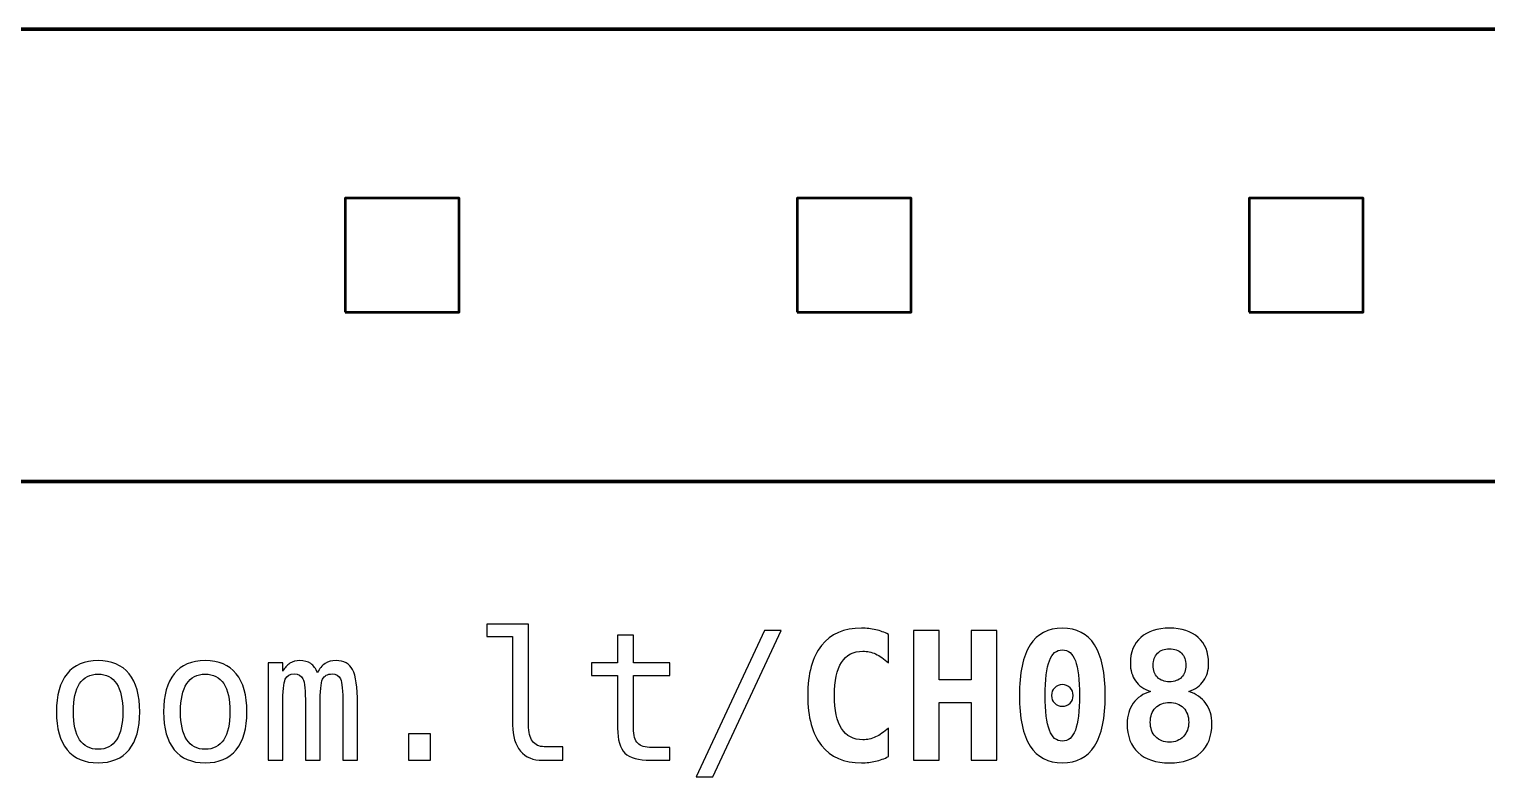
# Model space of a CAD drawing. Header units: centimetres. Extents: x -11.52 to -9.48, y -15.14 to -14.13.
# Drawn here: x -10.837 to -10.017, y -15.143 to -14.723 of the extents above; entities that cross this region are included whole.
import ezdxf

# ---------------------------------------------------------------- set-up
doc = ezdxf.new("R2010")
doc.units = ezdxf.units.CM
doc.header["$MEASUREMENT"] = 0
doc.layers.add('Layer 1', color=7, linetype='Continuous')

msp = doc.modelspace()

# ---------------------------------------------------------------- linework, layer by layer
at = {"layer": 'Layer 1', "color": 7, "lineweight": 100}
msp.add_lwpolyline([(-11.516, -14.977), (-9.484, -14.977), (-9.484, -14.723), (-11.516, -14.723), (-11.516, -14.977)], close=True, dxfattribs=at)
at = {"layer": 'Layer 1', "color": 7, "lineweight": 50}
for points in [[(-10.659, -14.882), (-10.595, -14.882), (-10.595, -14.818), (-10.659, -14.818), (-10.659, -14.882)], [(-10.405, -14.882), (-10.341, -14.882), (-10.341, -14.818), (-10.405, -14.818), (-10.405, -14.882)], [(-10.151, -14.882), (-10.087, -14.882), (-10.087, -14.818), (-10.151, -14.818), (-10.151, -14.882)]]:
    msp.add_lwpolyline(points, close=True, dxfattribs=at)
at = {"layer": 'Layer 1', "color": 250}
for points, knots in [([(-10.55592, -15.1138), (-10.55592, -15.11784), (-10.55518, -15.12087), (-10.5537, -15.12292), (-10.5537, -15.12292), (-10.55222, -15.12497), (-10.55003, -15.126), (-10.54713, -15.126), (-10.54713, -15.126), (-10.54713, -15.126), (-10.53663, -15.126), (-10.53663, -15.126), (-10.53663, -15.126), (-10.53663, -15.126), (-10.53663, -15.13362), (-10.53663, -15.13362), (-10.53663, -15.13362), (-10.53663, -15.13362), (-10.548, -15.13362), (-10.548, -15.13362), (-10.548, -15.13362), (-10.55338, -15.13362), (-10.55753, -15.13189), (-10.56048, -15.12844), (-10.56048, -15.12844), (-10.56343, -15.12499), (-10.5649, -15.1201), (-10.5649, -15.1138), (-10.5649, -15.1138), (-10.5649, -15.1138), (-10.5649, -15.06413), (-10.5649, -15.06413), (-10.5649, -15.06413), (-10.5649, -15.06413), (-10.5793, -15.06413), (-10.5793, -15.06413), (-10.5793, -15.06413), (-10.5793, -15.06413), (-10.5793, -15.0571), (-10.5793, -15.0571), (-10.5793, -15.0571), (-10.5793, -15.0571), (-10.55592, -15.0571), (-10.55592, -15.0571), (-10.55592, -15.0571), (-10.55592, -15.0571), (-10.55592, -15.1138), (-10.55592, -15.1138)], [0, 0, 0, 0, 0.083333, 0.083333, 0.083333, 0.083333, 0.166667, 0.166667, 0.166667, 0.166667, 0.25, 0.25, 0.25, 0.25, 0.333333, 0.333333, 0.333333, 0.333333, 0.416667, 0.416667, 0.416667, 0.416667, 0.5, 0.5, 0.5, 0.5, 0.583333, 0.583333, 0.583333, 0.583333, 0.666667, 0.666667, 0.666667, 0.666667, 0.75, 0.75, 0.75, 0.75, 0.833333, 0.833333, 0.833333, 0.833333, 0.916667, 0.916667, 0.916667, 0.916667, 1, 1, 1, 1]), ([(-10.49692, -15.0634), (-10.49692, -15.0634), (-10.49692, -15.07893), (-10.49692, -15.07893), (-10.49692, -15.07893), (-10.49692, -15.07893), (-10.4765, -15.07893), (-10.4765, -15.07893), (-10.4765, -15.07893), (-10.4765, -15.07893), (-10.4765, -15.08592), (-10.4765, -15.08592), (-10.4765, -15.08592), (-10.4765, -15.08592), (-10.49692, -15.08592), (-10.49692, -15.08592), (-10.49692, -15.08592), (-10.49692, -15.08592), (-10.49692, -15.1156), (-10.49692, -15.1156), (-10.49692, -15.1156), (-10.49692, -15.11964), (-10.49616, -15.12245), (-10.49462, -15.12404), (-10.49462, -15.12404), (-10.49309, -15.12564), (-10.49042, -15.12644), (-10.48662, -15.12644), (-10.48662, -15.12644), (-10.48662, -15.12644), (-10.4765, -15.12644), (-10.4765, -15.12644), (-10.4765, -15.12644), (-10.4765, -15.12644), (-10.4765, -15.13362), (-10.4765, -15.13362), (-10.4765, -15.13362), (-10.4765, -15.13362), (-10.48749, -15.13362), (-10.48749, -15.13362), (-10.48749, -15.13362), (-10.49424, -15.13362), (-10.49899, -15.13227), (-10.50176, -15.12957), (-10.50176, -15.12957), (-10.50452, -15.12687), (-10.50591, -15.1222), (-10.50591, -15.1156), (-10.50591, -15.1156), (-10.50591, -15.1156), (-10.50591, -15.08592), (-10.50591, -15.08592), (-10.50591, -15.08592), (-10.50591, -15.08592), (-10.52051, -15.08592), (-10.52051, -15.08592), (-10.52051, -15.08592), (-10.52051, -15.08592), (-10.52051, -15.07893), (-10.52051, -15.07893), (-10.52051, -15.07893), (-10.52051, -15.07893), (-10.50591, -15.07893), (-10.50591, -15.07893), (-10.50591, -15.07893), (-10.50591, -15.07893), (-10.50591, -15.0634), (-10.50591, -15.0634), (-10.50591, -15.0634), (-10.50591, -15.0634), (-10.49692, -15.0634), (-10.49692, -15.0634)], [0, 0, 0, 0, 0.055556, 0.055556, 0.055556, 0.055556, 0.111111, 0.111111, 0.111111, 0.111111, 0.166667, 0.166667, 0.166667, 0.166667, 0.222222, 0.222222, 0.222222, 0.222222, 0.277778, 0.277778, 0.277778, 0.277778, 0.333333, 0.333333, 0.333333, 0.333333, 0.388889, 0.388889, 0.388889, 0.388889, 0.444444, 0.444444, 0.444444, 0.444444, 0.5, 0.5, 0.5, 0.5, 0.555556, 0.555556, 0.555556, 0.555556, 0.611111, 0.611111, 0.611111, 0.611111, 0.666667, 0.666667, 0.666667, 0.666667, 0.722222, 0.722222, 0.722222, 0.722222, 0.777778, 0.777778, 0.777778, 0.777778, 0.833333, 0.833333, 0.833333, 0.833333, 0.888889, 0.888889, 0.888889, 0.888889, 0.944444, 0.944444, 0.944444, 0.944444, 1, 1, 1, 1]), ([(-10.42328, -15.06071), (-10.42328, -15.06071), (-10.41399, -15.06071), (-10.41399, -15.06071), (-10.41399, -15.06071), (-10.41399, -15.06071), (-10.45238, -15.1429), (-10.45238, -15.1429), (-10.45238, -15.1429), (-10.45238, -15.1429), (-10.46172, -15.1429), (-10.46172, -15.1429), (-10.46172, -15.1429), (-10.46172, -15.1429), (-10.42328, -15.06071), (-10.42328, -15.06071)], [0, 0, 0, 0, 0.25, 0.25, 0.25, 0.25, 0.5, 0.5, 0.5, 0.5, 0.75, 0.75, 0.75, 0.75, 1, 1, 1, 1]), ([(-10.3537, -15.13152), (-10.35598, -15.13269), (-10.35837, -15.13357), (-10.36089, -15.13415), (-10.36089, -15.13415), (-10.36339, -15.13474), (-10.36602, -15.13504), (-10.36879, -15.13504), (-10.36879, -15.13504), (-10.37862, -15.13504), (-10.38614, -15.1318), (-10.39131, -15.12532), (-10.39131, -15.12532), (-10.39649, -15.11884), (-10.39907, -15.10948), (-10.39907, -15.09723), (-10.39907, -15.09723), (-10.39907, -15.08497), (-10.39649, -15.0756), (-10.39131, -15.06911), (-10.39131, -15.06911), (-10.38614, -15.06263), (-10.37862, -15.0594), (-10.36879, -15.0594), (-10.36879, -15.0594), (-10.36602, -15.0594), (-10.36337, -15.0597), (-10.36084, -15.06028), (-10.36084, -15.06028), (-10.35829, -15.06086), (-10.35592, -15.06175), (-10.3537, -15.06291), (-10.3537, -15.06291), (-10.3537, -15.06291), (-10.3537, -15.07893), (-10.3537, -15.07893), (-10.3537, -15.07893), (-10.35617, -15.07665), (-10.35859, -15.07498), (-10.3609, -15.07391), (-10.3609, -15.07391), (-10.36324, -15.07286), (-10.36564, -15.07233), (-10.36812, -15.07233), (-10.36812, -15.07233), (-10.37339, -15.07233), (-10.37737, -15.07443), (-10.38005, -15.07861), (-10.38005, -15.07861), (-10.38274, -15.0828), (-10.38409, -15.089), (-10.38409, -15.09723), (-10.38409, -15.09723), (-10.38409, -15.10545), (-10.38274, -15.11163), (-10.38005, -15.11582), (-10.38005, -15.11582), (-10.37737, -15.12), (-10.37339, -15.1221), (-10.36812, -15.1221), (-10.36812, -15.1221), (-10.36564, -15.1221), (-10.36324, -15.12157), (-10.3609, -15.12052), (-10.3609, -15.12052), (-10.35859, -15.11945), (-10.35617, -15.11779), (-10.3537, -15.1155), (-10.3537, -15.1155), (-10.3537, -15.1155), (-10.3537, -15.13152), (-10.3537, -15.13152)], [0, 0, 0, 0, 0.055556, 0.055556, 0.055556, 0.055556, 0.111111, 0.111111, 0.111111, 0.111111, 0.166667, 0.166667, 0.166667, 0.166667, 0.222222, 0.222222, 0.222222, 0.222222, 0.277778, 0.277778, 0.277778, 0.277778, 0.333333, 0.333333, 0.333333, 0.333333, 0.388889, 0.388889, 0.388889, 0.388889, 0.444444, 0.444444, 0.444444, 0.444444, 0.5, 0.5, 0.5, 0.5, 0.555556, 0.555556, 0.555556, 0.555556, 0.611111, 0.611111, 0.611111, 0.611111, 0.666667, 0.666667, 0.666667, 0.666667, 0.722222, 0.722222, 0.722222, 0.722222, 0.777778, 0.777778, 0.777778, 0.777778, 0.833333, 0.833333, 0.833333, 0.833333, 0.888889, 0.888889, 0.888889, 0.888889, 0.944444, 0.944444, 0.944444, 0.944444, 1, 1, 1, 1]), ([(-10.3396, -15.06071), (-10.3396, -15.06071), (-10.32519, -15.06071), (-10.32519, -15.06071), (-10.32519, -15.06071), (-10.32519, -15.06071), (-10.32519, -15.0885), (-10.32519, -15.0885), (-10.32519, -15.0885), (-10.32519, -15.0885), (-10.30716, -15.0885), (-10.30716, -15.0885), (-10.30716, -15.0885), (-10.30716, -15.0885), (-10.30716, -15.06071), (-10.30716, -15.06071), (-10.30716, -15.06071), (-10.30716, -15.06071), (-10.29276, -15.06071), (-10.29276, -15.06071), (-10.29276, -15.06071), (-10.29276, -15.06071), (-10.29276, -15.13362), (-10.29276, -15.13362), (-10.29276, -15.13362), (-10.29276, -15.13362), (-10.30716, -15.13362), (-10.30716, -15.13362), (-10.30716, -15.13362), (-10.30716, -15.13362), (-10.30716, -15.1012), (-10.30716, -15.1012), (-10.30716, -15.1012), (-10.30716, -15.1012), (-10.32519, -15.1012), (-10.32519, -15.1012), (-10.32519, -15.1012), (-10.32519, -15.1012), (-10.32519, -15.13362), (-10.32519, -15.13362), (-10.32519, -15.13362), (-10.32519, -15.13362), (-10.3396, -15.13362), (-10.3396, -15.13362), (-10.3396, -15.13362), (-10.3396, -15.13362), (-10.3396, -15.06071), (-10.3396, -15.06071)], [0, 0, 0, 0, 0.083333, 0.083333, 0.083333, 0.083333, 0.166667, 0.166667, 0.166667, 0.166667, 0.25, 0.25, 0.25, 0.25, 0.333333, 0.333333, 0.333333, 0.333333, 0.416667, 0.416667, 0.416667, 0.416667, 0.5, 0.5, 0.5, 0.5, 0.583333, 0.583333, 0.583333, 0.583333, 0.666667, 0.666667, 0.666667, 0.666667, 0.75, 0.75, 0.75, 0.75, 0.833333, 0.833333, 0.833333, 0.833333, 0.916667, 0.916667, 0.916667, 0.916667, 1, 1, 1, 1]), ([(-10.28007, -15.09723), (-10.28007, -15.08462), (-10.27807, -15.07515), (-10.27407, -15.06885), (-10.27407, -15.06885), (-10.27005, -15.06255), (-10.26403, -15.0594), (-10.25598, -15.0594), (-10.25598, -15.0594), (-10.24792, -15.0594), (-10.24188, -15.06253), (-10.23787, -15.06881), (-10.23787, -15.06881), (-10.23386, -15.0751), (-10.23186, -15.08458), (-10.23186, -15.09723), (-10.23186, -15.09723), (-10.23186, -15.10987), (-10.23386, -15.11934), (-10.23787, -15.12562), (-10.23787, -15.12562), (-10.24188, -15.1319), (-10.24792, -15.13504), (-10.25598, -15.13504), (-10.25598, -15.13504), (-10.26403, -15.13504), (-10.27005, -15.13189), (-10.27407, -15.12559), (-10.27407, -15.12559), (-10.27807, -15.11929), (-10.28007, -15.10983), (-10.28007, -15.09723)], [0, 0, 0, 0, 0.125, 0.125, 0.125, 0.125, 0.25, 0.25, 0.25, 0.25, 0.375, 0.375, 0.375, 0.375, 0.5, 0.5, 0.5, 0.5, 0.625, 0.625, 0.625, 0.625, 0.75, 0.75, 0.75, 0.75, 0.875, 0.875, 0.875, 0.875, 1, 1, 1, 1]), ([(-10.20647, -15.09498), (-10.21016, -15.09372), (-10.21296, -15.09172), (-10.21488, -15.089), (-10.21488, -15.089), (-10.21679, -15.08628), (-10.21776, -15.08296), (-10.21776, -15.07901), (-10.21776, -15.07901), (-10.21776, -15.07296), (-10.21579, -15.06818), (-10.21184, -15.06466), (-10.21184, -15.06466), (-10.20791, -15.06115), (-10.20256, -15.0594), (-10.19577, -15.0594), (-10.19577, -15.0594), (-10.18897, -15.0594), (-10.18361, -15.06115), (-10.17967, -15.06466), (-10.17967, -15.06466), (-10.17572, -15.06818), (-10.17375, -15.07296), (-10.17375, -15.07901), (-10.17375, -15.07901), (-10.17375, -15.08293), (-10.1747, -15.08623), (-10.17659, -15.08895), (-10.17659, -15.08895), (-10.17847, -15.09167), (-10.18122, -15.09368), (-10.18484, -15.09498), (-10.18484, -15.09498), (-10.18081, -15.09622), (-10.17766, -15.09843), (-10.17537, -15.10163), (-10.17537, -15.10163), (-10.17309, -15.10482), (-10.17195, -15.10865), (-10.17195, -15.1131), (-10.17195, -15.1131), (-10.17195, -15.1201), (-10.17402, -15.12552), (-10.17816, -15.12932), (-10.17816, -15.12932), (-10.18229, -15.13314), (-10.18817, -15.13504), (-10.19577, -15.13504), (-10.19577, -15.13504), (-10.20336, -15.13504), (-10.20923, -15.13314), (-10.21336, -15.12932), (-10.21336, -15.12932), (-10.21749, -15.12552), (-10.21956, -15.1201), (-10.21956, -15.1131), (-10.21956, -15.1131), (-10.21956, -15.10862), (-10.21841, -15.10477), (-10.21609, -15.10158), (-10.21609, -15.10158), (-10.21378, -15.09838), (-10.21058, -15.09618), (-10.20647, -15.09498)], [0, 0, 0, 0, 0.0625, 0.0625, 0.0625, 0.0625, 0.125, 0.125, 0.125, 0.125, 0.1875, 0.1875, 0.1875, 0.1875, 0.25, 0.25, 0.25, 0.25, 0.3125, 0.3125, 0.3125, 0.3125, 0.375, 0.375, 0.375, 0.375, 0.4375, 0.4375, 0.4375, 0.4375, 0.5, 0.5, 0.5, 0.5, 0.5625, 0.5625, 0.5625, 0.5625, 0.625, 0.625, 0.625, 0.625, 0.6875, 0.6875, 0.6875, 0.6875, 0.75, 0.75, 0.75, 0.75, 0.8125, 0.8125, 0.8125, 0.8125, 0.875, 0.875, 0.875, 0.875, 0.9375, 0.9375, 0.9375, 0.9375, 1, 1, 1, 1]), ([(-10.25598, -15.0716), (-10.25932, -15.0716), (-10.26173, -15.07363), (-10.26327, -15.0777), (-10.26327, -15.0777), (-10.2648, -15.08178), (-10.26557, -15.08828), (-10.26557, -15.09723), (-10.26557, -15.09723), (-10.26557, -15.10617), (-10.2648, -15.11265), (-10.26327, -15.11673), (-10.26327, -15.11673), (-10.26173, -15.1208), (-10.25932, -15.12284), (-10.25598, -15.12284), (-10.25598, -15.12284), (-10.25263, -15.12284), (-10.2502, -15.1208), (-10.24867, -15.11673), (-10.24867, -15.11673), (-10.24713, -15.11265), (-10.24637, -15.10617), (-10.24637, -15.09723), (-10.24637, -15.09723), (-10.24637, -15.08828), (-10.24713, -15.08178), (-10.24867, -15.0777), (-10.24867, -15.0777), (-10.2502, -15.07363), (-10.25263, -15.0716), (-10.25598, -15.0716)], [0, 0, 0, 0, 0.125, 0.125, 0.125, 0.125, 0.25, 0.25, 0.25, 0.25, 0.375, 0.375, 0.375, 0.375, 0.5, 0.5, 0.5, 0.5, 0.625, 0.625, 0.625, 0.625, 0.75, 0.75, 0.75, 0.75, 0.875, 0.875, 0.875, 0.875, 1, 1, 1, 1]), ([(-10.20496, -15.0802), (-10.20496, -15.08305), (-10.20414, -15.08533), (-10.20249, -15.087), (-10.20249, -15.087), (-10.20086, -15.08868), (-10.19861, -15.08952), (-10.19577, -15.08952), (-10.19577, -15.08952), (-10.19292, -15.08952), (-10.19066, -15.08868), (-10.18902, -15.087), (-10.18902, -15.087), (-10.18737, -15.08533), (-10.18656, -15.08305), (-10.18656, -15.0802), (-10.18656, -15.0802), (-10.18656, -15.07736), (-10.18737, -15.07513), (-10.18902, -15.07348), (-10.18902, -15.07348), (-10.19066, -15.07183), (-10.19292, -15.07101), (-10.19577, -15.07101), (-10.19577, -15.07101), (-10.19857, -15.07101), (-10.20081, -15.07185), (-10.20247, -15.0735), (-10.20247, -15.0735), (-10.20412, -15.07516), (-10.20496, -15.0774), (-10.20496, -15.0802)], [0, 0, 0, 0, 0.125, 0.125, 0.125, 0.125, 0.25, 0.25, 0.25, 0.25, 0.375, 0.375, 0.375, 0.375, 0.5, 0.5, 0.5, 0.5, 0.625, 0.625, 0.625, 0.625, 0.75, 0.75, 0.75, 0.75, 0.875, 0.875, 0.875, 0.875, 1, 1, 1, 1]), ([(-10.79787, -15.07761), (-10.79029, -15.07761), (-10.78449, -15.08006), (-10.78047, -15.08498), (-10.78047, -15.08498), (-10.77645, -15.0899), (-10.77444, -15.09702), (-10.77444, -15.10632), (-10.77444, -15.10632), (-10.77444, -15.11567), (-10.77644, -15.12279), (-10.78044, -15.12769), (-10.78044, -15.12769), (-10.78446, -15.13259), (-10.79026, -15.13504), (-10.79787, -15.13504), (-10.79787, -15.13504), (-10.80547, -15.13504), (-10.81126, -15.13259), (-10.81528, -15.12769), (-10.81528, -15.12769), (-10.81928, -15.12279), (-10.82128, -15.11567), (-10.82128, -15.10632), (-10.82128, -15.10632), (-10.82128, -15.09702), (-10.81928, -15.0899), (-10.81528, -15.08498), (-10.81528, -15.08498), (-10.81126, -15.08006), (-10.80547, -15.07761), (-10.79787, -15.07761)], [0, 0, 0, 0, 0.125, 0.125, 0.125, 0.125, 0.25, 0.25, 0.25, 0.25, 0.375, 0.375, 0.375, 0.375, 0.5, 0.5, 0.5, 0.5, 0.625, 0.625, 0.625, 0.625, 0.75, 0.75, 0.75, 0.75, 0.875, 0.875, 0.875, 0.875, 1, 1, 1, 1]), ([(-10.73766, -15.07761), (-10.73008, -15.07761), (-10.72428, -15.08006), (-10.72026, -15.08498), (-10.72026, -15.08498), (-10.71624, -15.0899), (-10.71423, -15.09702), (-10.71423, -15.10632), (-10.71423, -15.10632), (-10.71423, -15.11567), (-10.71623, -15.12279), (-10.72023, -15.12769), (-10.72023, -15.12769), (-10.72425, -15.13259), (-10.73005, -15.13504), (-10.73766, -15.13504), (-10.73766, -15.13504), (-10.74526, -15.13504), (-10.75105, -15.13259), (-10.75507, -15.12769), (-10.75507, -15.12769), (-10.75907, -15.12279), (-10.76107, -15.11567), (-10.76107, -15.10632), (-10.76107, -15.10632), (-10.76107, -15.09702), (-10.75907, -15.0899), (-10.75507, -15.08498), (-10.75507, -15.08498), (-10.75105, -15.08006), (-10.74526, -15.07761), (-10.73766, -15.07761)], [0, 0, 0, 0, 0.125, 0.125, 0.125, 0.125, 0.25, 0.25, 0.25, 0.25, 0.375, 0.375, 0.375, 0.375, 0.5, 0.5, 0.5, 0.5, 0.625, 0.625, 0.625, 0.625, 0.75, 0.75, 0.75, 0.75, 0.875, 0.875, 0.875, 0.875, 1, 1, 1, 1]), ([(-10.67454, -15.0845), (-10.67344, -15.08215), (-10.67202, -15.08041), (-10.6703, -15.0793), (-10.6703, -15.0793), (-10.6686, -15.07818), (-10.66654, -15.07761), (-10.66414, -15.07761), (-10.66414, -15.07761), (-10.65974, -15.07761), (-10.65663, -15.07931), (-10.65483, -15.08271), (-10.65483, -15.08271), (-10.65302, -15.08612), (-10.65212, -15.09252), (-10.65212, -15.10193), (-10.65212, -15.10193), (-10.65212, -15.10193), (-10.65212, -15.13362), (-10.65212, -15.13362), (-10.65212, -15.13362), (-10.65212, -15.13362), (-10.66032, -15.13362), (-10.66032, -15.13362), (-10.66032, -15.13362), (-10.66032, -15.13362), (-10.66032, -15.10232), (-10.66032, -15.10232), (-10.66032, -15.10232), (-10.66032, -15.0946), (-10.66075, -15.08982), (-10.66162, -15.08793), (-10.66162, -15.08793), (-10.66247, -15.08607), (-10.66405, -15.08513), (-10.66634, -15.08513), (-10.66634, -15.08513), (-10.66894, -15.08513), (-10.67072, -15.08613), (-10.67169, -15.08813), (-10.67169, -15.08813), (-10.67264, -15.09013), (-10.67312, -15.09487), (-10.67312, -15.10232), (-10.67312, -15.10232), (-10.67312, -15.10232), (-10.67312, -15.13362), (-10.67312, -15.13362), (-10.67312, -15.13362), (-10.67312, -15.13362), (-10.68132, -15.13362), (-10.68132, -15.13362), (-10.68132, -15.13362), (-10.68132, -15.13362), (-10.68132, -15.10232), (-10.68132, -15.10232), (-10.68132, -15.10232), (-10.68132, -15.0945), (-10.68179, -15.08968), (-10.68272, -15.08787), (-10.68272, -15.08787), (-10.68364, -15.08605), (-10.6853, -15.08513), (-10.68772, -15.08513), (-10.68772, -15.08513), (-10.6901, -15.08513), (-10.69176, -15.08613), (-10.69267, -15.08813), (-10.69267, -15.08813), (-10.69361, -15.09013), (-10.69407, -15.09487), (-10.69407, -15.10232), (-10.69407, -15.10232), (-10.69407, -15.10232), (-10.69407, -15.13362), (-10.69407, -15.13362), (-10.69407, -15.13362), (-10.69407, -15.13362), (-10.70222, -15.13362), (-10.70222, -15.13362), (-10.70222, -15.13362), (-10.70222, -15.13362), (-10.70222, -15.07893), (-10.70222, -15.07893), (-10.70222, -15.07893), (-10.70222, -15.07893), (-10.69407, -15.07893), (-10.69407, -15.07893), (-10.69407, -15.07893), (-10.69407, -15.07893), (-10.69407, -15.08361), (-10.69407, -15.08361), (-10.69407, -15.08361), (-10.69301, -15.08166), (-10.69166, -15.08018), (-10.69004, -15.07915), (-10.69004, -15.07915), (-10.68844, -15.07813), (-10.6866, -15.07761), (-10.68455, -15.07761), (-10.68455, -15.07761), (-10.68207, -15.07761), (-10.68002, -15.07818), (-10.67837, -15.07931), (-10.67837, -15.07931), (-10.67672, -15.08046), (-10.67545, -15.08218), (-10.67454, -15.0845)], [0, 0, 0, 0, 0.037037, 0.037037, 0.037037, 0.037037, 0.074074, 0.074074, 0.074074, 0.074074, 0.111111, 0.111111, 0.111111, 0.111111, 0.148148, 0.148148, 0.148148, 0.148148, 0.185185, 0.185185, 0.185185, 0.185185, 0.222222, 0.222222, 0.222222, 0.222222, 0.259259, 0.259259, 0.259259, 0.259259, 0.296296, 0.296296, 0.296296, 0.296296, 0.333333, 0.333333, 0.333333, 0.333333, 0.37037, 0.37037, 0.37037, 0.37037, 0.407407, 0.407407, 0.407407, 0.407407, 0.444444, 0.444444, 0.444444, 0.444444, 0.481481, 0.481481, 0.481481, 0.481481, 0.518519, 0.518519, 0.518519, 0.518519, 0.555556, 0.555556, 0.555556, 0.555556, 0.592593, 0.592593, 0.592593, 0.592593, 0.62963, 0.62963, 0.62963, 0.62963, 0.666667, 0.666667, 0.666667, 0.666667, 0.703704, 0.703704, 0.703704, 0.703704, 0.740741, 0.740741, 0.740741, 0.740741, 0.777778, 0.777778, 0.777778, 0.777778, 0.814815, 0.814815, 0.814815, 0.814815, 0.851852, 0.851852, 0.851852, 0.851852, 0.888889, 0.888889, 0.888889, 0.888889, 0.925926, 0.925926, 0.925926, 0.925926, 0.962963, 0.962963, 0.962963, 0.962963, 1, 1, 1, 1]), ([(-10.79787, -15.08523), (-10.80244, -15.08523), (-10.80589, -15.087), (-10.80824, -15.09055), (-10.80824, -15.09055), (-10.81059, -15.0941), (-10.81176, -15.09937), (-10.81176, -15.10632), (-10.81176, -15.10632), (-10.81176, -15.11325), (-10.81059, -15.1185), (-10.80824, -15.12207), (-10.80824, -15.12207), (-10.80589, -15.12564), (-10.80244, -15.12742), (-10.79787, -15.12742), (-10.79787, -15.12742), (-10.79329, -15.12742), (-10.78982, -15.12564), (-10.78747, -15.12207), (-10.78747, -15.12207), (-10.78512, -15.1185), (-10.78396, -15.11325), (-10.78396, -15.10632), (-10.78396, -15.10632), (-10.78396, -15.09937), (-10.78512, -15.0941), (-10.78747, -15.09055), (-10.78747, -15.09055), (-10.78982, -15.087), (-10.79329, -15.08523), (-10.79787, -15.08523)], [0, 0, 0, 0, 0.125, 0.125, 0.125, 0.125, 0.25, 0.25, 0.25, 0.25, 0.375, 0.375, 0.375, 0.375, 0.5, 0.5, 0.5, 0.5, 0.625, 0.625, 0.625, 0.625, 0.75, 0.75, 0.75, 0.75, 0.875, 0.875, 0.875, 0.875, 1, 1, 1, 1]), ([(-10.73766, -15.08523), (-10.74223, -15.08523), (-10.74568, -15.087), (-10.74803, -15.09055), (-10.74803, -15.09055), (-10.75038, -15.0941), (-10.75155, -15.09937), (-10.75155, -15.10632), (-10.75155, -15.10632), (-10.75155, -15.11325), (-10.75038, -15.1185), (-10.74803, -15.12207), (-10.74803, -15.12207), (-10.74568, -15.12564), (-10.74223, -15.12742), (-10.73766, -15.12742), (-10.73766, -15.12742), (-10.73308, -15.12742), (-10.72961, -15.12564), (-10.72726, -15.12207), (-10.72726, -15.12207), (-10.72491, -15.1185), (-10.72375, -15.11325), (-10.72375, -15.10632), (-10.72375, -15.10632), (-10.72375, -15.09937), (-10.72491, -15.0941), (-10.72726, -15.09055), (-10.72726, -15.09055), (-10.72961, -15.087), (-10.73308, -15.08523), (-10.73766, -15.08523)], [0, 0, 0, 0, 0.125, 0.125, 0.125, 0.125, 0.25, 0.25, 0.25, 0.25, 0.375, 0.375, 0.375, 0.375, 0.5, 0.5, 0.5, 0.5, 0.625, 0.625, 0.625, 0.625, 0.75, 0.75, 0.75, 0.75, 0.875, 0.875, 0.875, 0.875, 1, 1, 1, 1]), ([(-10.26205, -15.09723), (-10.26205, -15.09552), (-10.26147, -15.09407), (-10.26028, -15.0929), (-10.26028, -15.0929), (-10.25912, -15.09172), (-10.25768, -15.09113), (-10.25598, -15.09113), (-10.25598, -15.09113), (-10.25427, -15.09113), (-10.25282, -15.09172), (-10.25165, -15.0929), (-10.25165, -15.0929), (-10.25047, -15.09407), (-10.24988, -15.09552), (-10.24988, -15.09723), (-10.24988, -15.09723), (-10.24988, -15.09893), (-10.25047, -15.10037), (-10.25165, -15.10153), (-10.25165, -15.10153), (-10.25282, -15.10272), (-10.25427, -15.1033), (-10.25598, -15.1033), (-10.25598, -15.1033), (-10.25768, -15.1033), (-10.25912, -15.10272), (-10.26028, -15.10157), (-10.26028, -15.10157), (-10.26147, -15.10042), (-10.26205, -15.09897), (-10.26205, -15.09723)], [0, 0, 0, 0, 0.125, 0.125, 0.125, 0.125, 0.25, 0.25, 0.25, 0.25, 0.375, 0.375, 0.375, 0.375, 0.5, 0.5, 0.5, 0.5, 0.625, 0.625, 0.625, 0.625, 0.75, 0.75, 0.75, 0.75, 0.875, 0.875, 0.875, 0.875, 1, 1, 1, 1]), ([(-10.19577, -15.10108), (-10.19901, -15.10108), (-10.20161, -15.1021), (-10.20359, -15.10413), (-10.20359, -15.10413), (-10.20557, -15.10617), (-10.20657, -15.10887), (-10.20657, -15.11223), (-10.20657, -15.11223), (-10.20657, -15.11558), (-10.20557, -15.11829), (-10.20359, -15.12034), (-10.20359, -15.12034), (-10.20161, -15.12239), (-10.19901, -15.12342), (-10.19577, -15.12342), (-10.19577, -15.12342), (-10.19256, -15.12342), (-10.18994, -15.12237), (-10.18794, -15.12029), (-10.18794, -15.12029), (-10.18594, -15.1182), (-10.18494, -15.11552), (-10.18494, -15.11223), (-10.18494, -15.11223), (-10.18494, -15.10887), (-10.18594, -15.10617), (-10.18792, -15.10413), (-10.18792, -15.10413), (-10.18991, -15.1021), (-10.19252, -15.10108), (-10.19577, -15.10108)], [0, 0, 0, 0, 0.125, 0.125, 0.125, 0.125, 0.25, 0.25, 0.25, 0.25, 0.375, 0.375, 0.375, 0.375, 0.5, 0.5, 0.5, 0.5, 0.625, 0.625, 0.625, 0.625, 0.75, 0.75, 0.75, 0.75, 0.875, 0.875, 0.875, 0.875, 1, 1, 1, 1]), ([(-10.62344, -15.11872), (-10.62344, -15.11872), (-10.61114, -15.11872), (-10.61114, -15.11872), (-10.61114, -15.11872), (-10.61114, -15.11872), (-10.61114, -15.13362), (-10.61114, -15.13362), (-10.61114, -15.13362), (-10.61114, -15.13362), (-10.62344, -15.13362), (-10.62344, -15.13362), (-10.62344, -15.13362), (-10.62344, -15.13362), (-10.62344, -15.11872), (-10.62344, -15.11872)], [0, 0, 0, 0, 0.25, 0.25, 0.25, 0.25, 0.5, 0.5, 0.5, 0.5, 0.75, 0.75, 0.75, 0.75, 1, 1, 1, 1])]:
    msp.add_open_spline(points, degree=3, knots=knots, dxfattribs=at)

doc.saveas('drawing.dxf')
